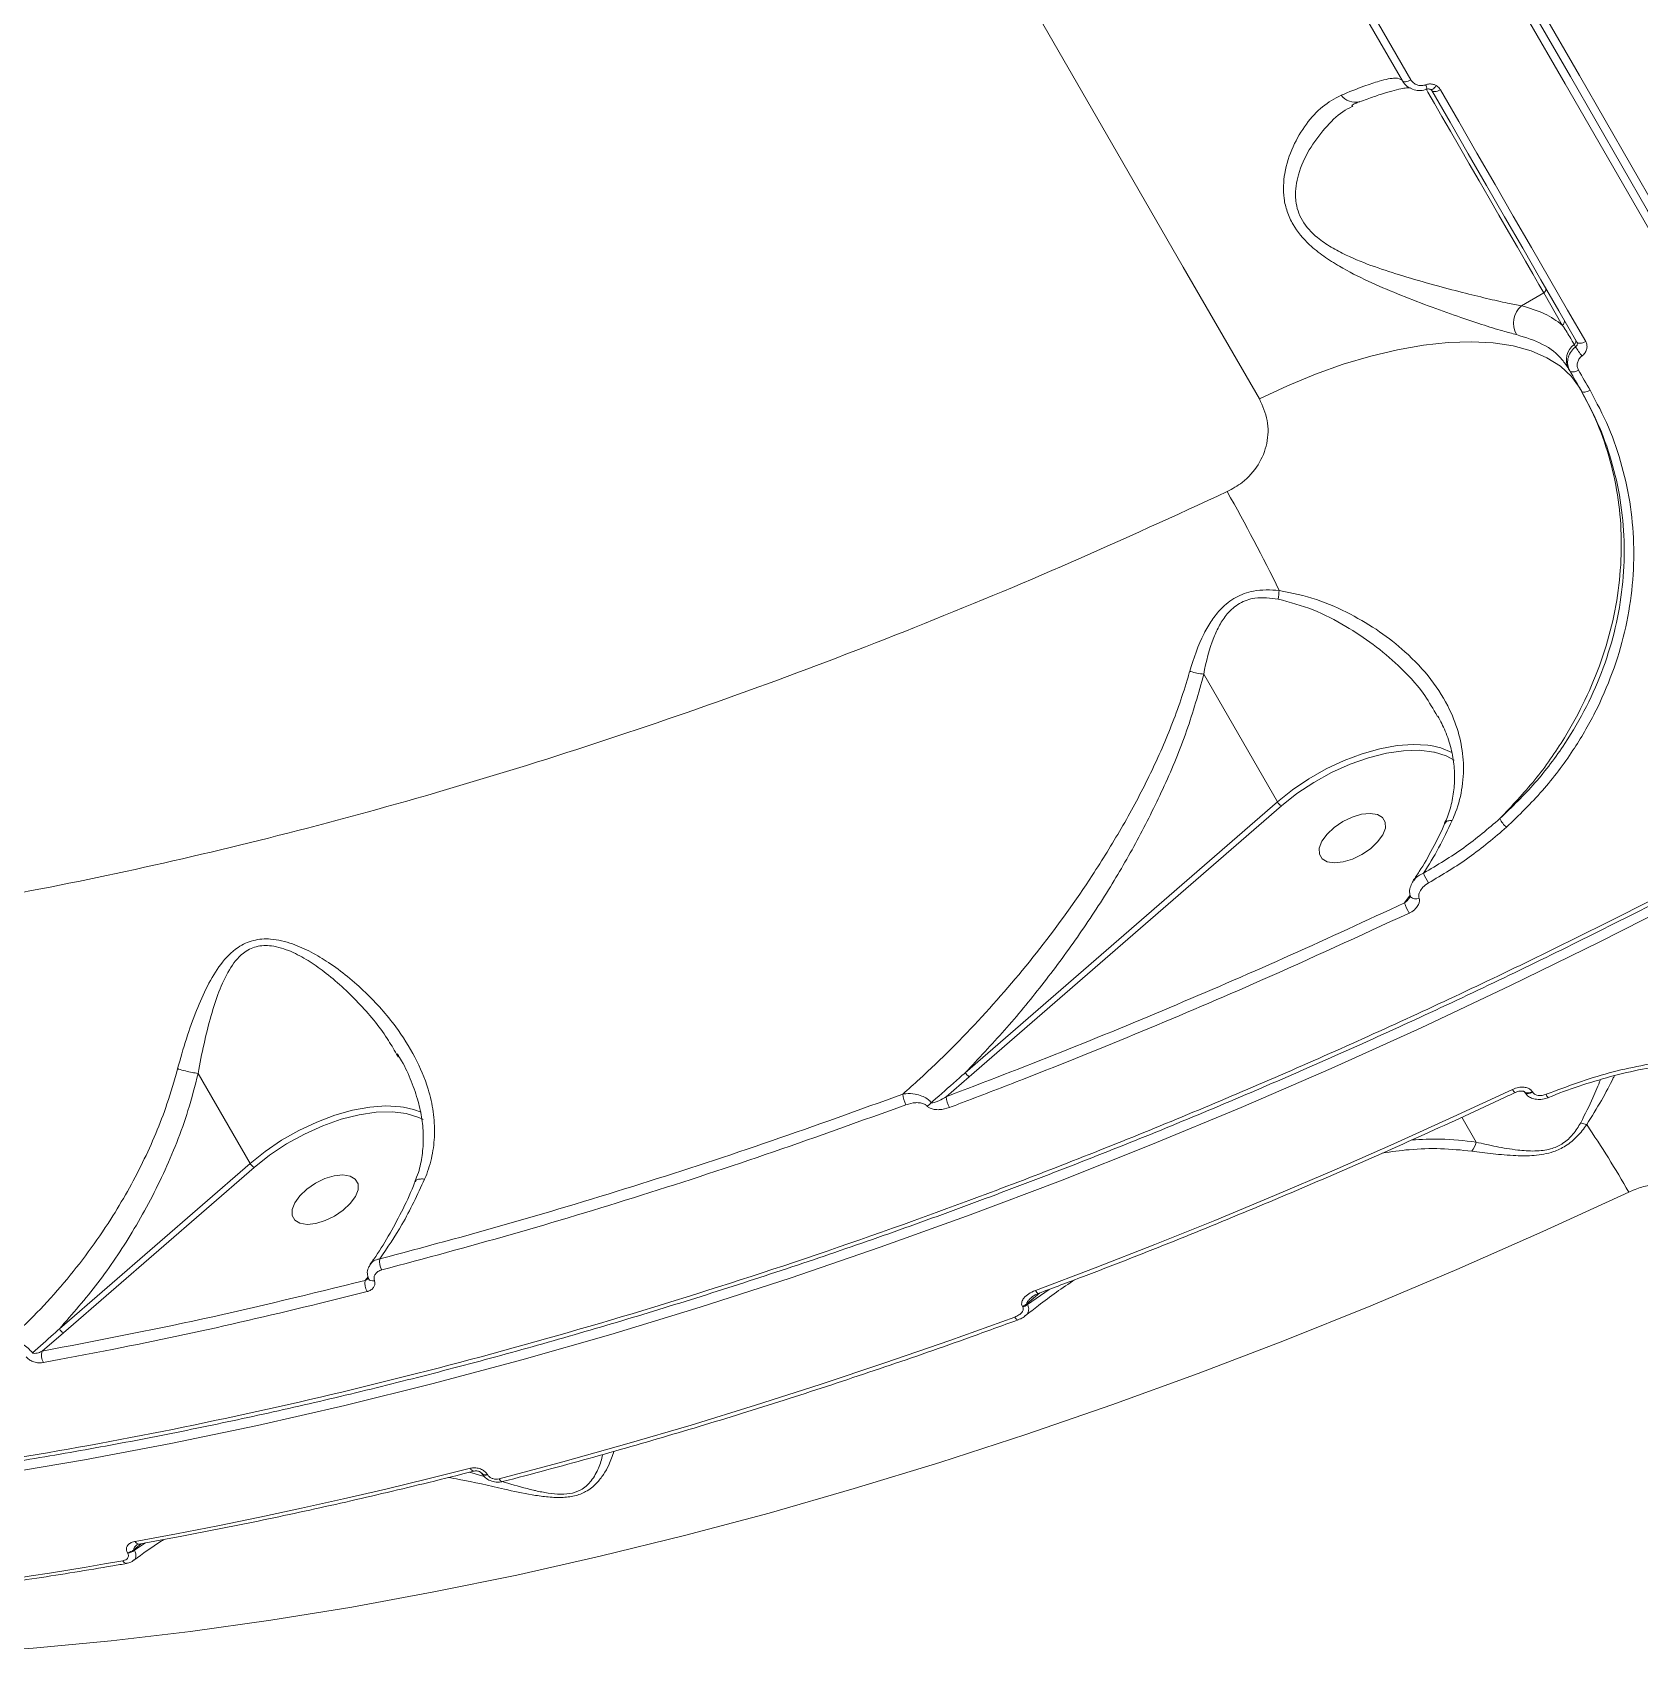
# Model space of a CAD drawing. Header units: millimetres. Extents: x 10684 to 26054, y -4768 to 6894.
# Drawn here: x 17079.2 to 17275.2, y -2106.7 to -1909 of the extents above; entities that cross this region are included whole.
import ezdxf

# ---------------------------------------------------------------- set-up
doc = ezdxf.new("R2010")
doc.units = ezdxf.units.MM
doc.layers.add('DIKOM_ОБЪЕКТ', color=7, linetype='Continuous')

msp = doc.modelspace()

# ---------------------------------------------------------------- linework, layer by layer
at = {"layer": 'DIKOM_ОБЪЕКТ', "color": 7, "linetype": 'Continuous', "lineweight": 15}
for p, q in [((17249.32, -1915.939), (17249.325, -1915.943)), ((17240.178, -1918.039), (17240.29, -1917.974)), ((17260.829, -1942.341), (17263.56, -1940.765)), ((17263.56, -1940.765), (17265.824, -1944.688)), ((17267.283, -1947.049), (17267.446, -1947.333)), ((17266.596, -1950.026), (17266.735, -1950.267)), ((17222.094, -1987.273), (17231.071, -2002.819)), ((17250.379, -1992.046), (17250.605, -1992.41)), ((17231.071, -2002.819), (17193.008, -2035.842)), ((17193.495, -2036.334), (17231.558, -2003.311)), ((17247.284, -2014.208), (17246.595, -2015.129)), ((17123.658, -2033.591), (17123.882, -2033.965)), ((17099.46, -2035.938), (17105.786, -2046.896)), ((17190.676, -2038.769), (17193.495, -2036.334)), ((17261.195, -2038.158), (17261.225, -2038.21)), ((17262.209, -2038.229), (17262.169, -2038.159)), ((17264.105, -2038.879), (17264.103, -2038.881)), ((17255.315, -2044.307), (17253.56, -2041.267)), ((17105.786, -2046.896), (17082.537, -2067.066)), ((17083.025, -2067.558), (17106.273, -2047.388)), ((17120.174, -2060.711), (17119.835, -2061.165)), ((17120.184, -2060.901), (17120.192, -2060.917)), ((17120.201, -2060.86), (17120.201, -2060.859)), ((17200.536, -2064.009), (17202.09, -2062.694)), ((17203.225, -2062.266), (17200.588, -2064.099)), ((17201.939, -2062.751), (17201.934, -2062.753)), ((17199.977, -2064.334), (17200.029, -2064.424)), ((17200.588, -2064.099), (17200.536, -2064.009)), ((17080.434, -2069.791), (17083.025, -2067.558)), ((17134.326, -2085.053), (17132.565, -2084.543)), ((17134.046, -2084.691), (17134.06, -2084.715)), ((17134.741, -2084.845), (17134.727, -2084.821)), ((17090.824, -2094.377), (17090.868, -2094.454)), ((17091.636, -2093.986), (17092.497, -2093.265)), ((17091.681, -2094.062), (17091.636, -2093.986)), ((17093.04, -2093.165), (17091.681, -2094.062))]:
    msp.add_line(p, q, dxfattribs=at)
at = {"layer": 'DIKOM_ОБЪЕКТ', "color": 7, "linetype": 'Continuous', "lineweight": 15, "flags": 128}
for points in [[(17138.179, -1691.617), (17148.407, -1709.331), (17158.59, -1726.968), (17168.726, -1744.523), (17178.812, -1761.991), (17188.844, -1779.366), (17198.819, -1796.644), (17208.735, -1813.818), (17218.589, -1830.883), (17228.377, -1847.835), (17238.096, -1864.669), (17247.744, -1881.378), (17257.318, -1897.959), (17266.814, -1914.406), (17276.231, -1930.715), (17285.564, -1946.879), (17294.812, -1962.895), (17303.971, -1978.758), (17313.039, -1994.462)], [(17313.039, -1994.462), (17303.971, -1978.758), (17294.812, -1962.895), (17285.564, -1946.879), (17276.231, -1930.715), (17266.814, -1914.406), (17257.318, -1897.959), (17247.744, -1881.378), (17238.096, -1864.669), (17228.377, -1847.835), (17218.589, -1830.883), (17208.735, -1813.818), (17198.819, -1796.644), (17188.844, -1779.366), (17178.812, -1761.991), (17168.726, -1744.523), (17158.59, -1726.968), (17148.407, -1709.331), (17138.179, -1691.617)], [(17314.164, -1994.406), (17305.088, -1978.689), (17295.922, -1962.813), (17286.667, -1946.784), (17277.326, -1930.606), (17267.901, -1914.285), (17258.397, -1897.824), (17248.815, -1881.229), (17239.159, -1864.506), (17229.432, -1847.658), (17219.636, -1830.692), (17209.774, -1813.612), (17199.85, -1796.424), (17189.866, -1779.133), (17179.826, -1761.743), (17169.732, -1744.261), (17159.588, -1726.691), (17149.396, -1709.04), (17139.16, -1691.311)], [(17137.424, -1692.313), (17147.66, -1710.042), (17157.851, -1727.694), (17167.996, -1745.263), (17178.09, -1762.746), (17188.13, -1780.135), (17198.114, -1797.427), (17208.038, -1814.615), (17217.9, -1831.695), (17227.696, -1848.661), (17237.423, -1865.508), (17247.079, -1882.232), (17256.661, -1898.826), (17266.165, -1915.287), (17275.589, -1931.609), (17284.93, -1947.787), (17294.186, -1963.816), (17303.352, -1979.691), (17312.427, -1995.408)], [(17082.414, -1700.028), (17092.577, -1717.63), (17102.697, -1735.158), (17112.77, -1752.605), (17122.794, -1769.965), (17132.765, -1787.234), (17142.679, -1804.406), (17152.535, -1821.475), (17162.328, -1838.436), (17172.055, -1855.283), (17181.714, -1872.012), (17191.301, -1888.616), (17200.814, -1905.091), (17210.249, -1921.431), (17219.602, -1937.631), (17228.873, -1953.686)], [(17195.622, -1827.105), (17202.062, -1838.259), (17208.475, -1849.364), (17214.858, -1860.42), (17221.212, -1871.424), (17227.535, -1882.376), (17233.827, -1893.274), (17240.088, -1904.116), (17246.315, -1914.901)], [(17247.36, -1914.793), (17241.128, -1903.999), (17234.863, -1893.148), (17228.565, -1882.241), (17222.237, -1871.281), (17215.878, -1860.267), (17209.489, -1849.202), (17203.071, -1838.088), (17196.626, -1826.925)], [(17246.315, -1914.901), (17246.371, -1914.963), (17246.458, -1915.004), (17246.57, -1915.023), (17246.705, -1915.019), (17246.857, -1914.993), (17247.021, -1914.946), (17247.191, -1914.878), (17247.36, -1914.793)], [(17249.202, -1915.896), (17249.432, -1916.294), (17250.225, -1917.669), (17251.147, -1919.265), (17252.177, -1921.048), (17253.292, -1922.979), (17254.468, -1925.016), (17255.679, -1927.113), (17256.899, -1929.226), (17258.1, -1931.308), (17259.258, -1933.313), (17260.346, -1935.197), (17261.341, -1936.92), (17262.22, -1938.444), (17262.965, -1939.735), (17263.56, -1940.765)], [(17249.744, -1915.96), (17249.801, -1915.987), (17249.873, -1915.989), (17249.956, -1915.965), (17250.049, -1915.915), (17250.148, -1915.841), (17250.251, -1915.746), (17250.354, -1915.632), (17250.455, -1915.502)], [(17249.901, -1916.112), (17249.958, -1916.174), (17250.045, -1916.215), (17250.158, -1916.235), (17250.294, -1916.231), (17250.447, -1916.205), (17250.612, -1916.157), (17250.783, -1916.089), (17250.953, -1916.003)], [(17249.901, -1916.112), (17252.13, -1919.972), (17254.354, -1923.825), (17256.575, -1927.67), (17258.79, -1931.508), (17261.002, -1935.337), (17263.208, -1939.159), (17265.41, -1942.972), (17267.607, -1946.778)], [(17268.674, -1946.695), (17266.475, -1942.886), (17264.271, -1939.069), (17262.062, -1935.244), (17259.849, -1931.412), (17257.632, -1927.571), (17255.41, -1923.723), (17253.184, -1919.867), (17250.953, -1916.003)], [(17267.981, -1952.425), (17266.935, -1950.976), (17265.582, -1949.723), (17263.935, -1948.677), (17262.009, -1947.848), (17259.821, -1947.243), (17257.393, -1946.867), (17254.744, -1946.724), (17251.901, -1946.816), (17248.888, -1947.141), (17245.734, -1947.697), (17242.467, -1948.478), (17239.116, -1949.478), (17235.713, -1950.687), (17232.288, -1952.094), (17228.873, -1953.686)], [(17267.607, -1946.778), (17267.667, -1946.845), (17267.757, -1946.891), (17267.873, -1946.915), (17268.011, -1946.915), (17268.166, -1946.892), (17268.332, -1946.846), (17268.504, -1946.78), (17268.674, -1946.695)], [(17266.735, -1950.267), (17266.795, -1950.334), (17266.884, -1950.381), (17267, -1950.405), (17267.137, -1950.406), (17267.291, -1950.384), (17267.457, -1950.339), (17267.628, -1950.273), (17267.798, -1950.189)], [(17266.735, -1950.267), (17266.912, -1950.574), (17267.09, -1950.881), (17267.266, -1951.187), (17267.444, -1951.494), (17267.62, -1951.8), (17267.798, -1952.107), (17267.975, -1952.413), (17268.151, -1952.72)], [(17269.215, -1952.643), (17269.038, -1952.337), (17268.861, -1952.03), (17268.684, -1951.723), (17268.507, -1951.416), (17268.33, -1951.11), (17268.152, -1950.803), (17267.975, -1950.496), (17267.798, -1950.189)], [(17268.151, -1952.72), (17268.212, -1952.787), (17268.301, -1952.834), (17268.417, -1952.859), (17268.554, -1952.86), (17268.708, -1952.838), (17268.874, -1952.793), (17269.045, -1952.727), (17269.215, -1952.643)], [(17249.782, -1995.961), (17249.426, -1995.91), (17247.627, -1995.817), (17245.663, -1995.963), (17243.576, -1996.346), (17241.412, -1996.957), (17239.217, -1997.784), (17237.039, -1998.807), (17234.925, -2000.005), (17232.921, -2001.353), (17231.071, -2002.819)], [(17252.359, -1996.795), (17251.02, -1996.242), (17249.782, -1995.961)], [(17231.558, -2003.311), (17233.457, -2001.813), (17235.518, -2000.447), (17237.693, -1999.244), (17239.93, -1998.234), (17242.173, -1997.442), (17244.368, -1996.887), (17246.463, -1996.582), (17248.408, -1996.535), (17250.154, -1996.746), (17250.241, -1996.764)], [(17250.241, -1996.764), (17251.661, -1997.211), (17252.632, -1997.733)], [(17239.055, -2005.235), (17240.2, -2004.683), (17241.346, -2004.338), (17242.401, -2004.228), (17243.278, -2004.362), (17243.907, -2004.73), (17244.236, -2005.301), (17244.24, -2006.03), (17243.918, -2006.857), (17243.296, -2007.715), (17242.424, -2008.535), (17241.373, -2009.25), (17240.228, -2009.802), (17239.082, -2010.148), (17238.027, -2010.258), (17237.15, -2010.123), (17236.521, -2009.755), (17236.192, -2009.184), (17236.188, -2008.455), (17236.51, -2007.629), (17237.132, -2006.77), (17238.004, -2005.951), (17239.055, -2005.235)], [(17075.221, -2084.777), (17085.612, -2083.027), (17096.105, -2081.046), (17106.691, -2078.836), (17117.361, -2076.398), (17128.104, -2073.736), (17138.914, -2070.85), (17149.78, -2067.744), (17160.694, -2064.421), (17171.646, -2060.882), (17182.626, -2057.131), (17193.627, -2053.171), (17204.637, -2049.005), (17215.65, -2044.637), (17226.653, -2040.071), (17237.64, -2035.31), (17248.6, -2030.359), (17259.524, -2025.221), (17270.403, -2019.902), (17281.227, -2014.404)], [(17247.29, -2014.357), (17247.311, -2014.408), (17247.312, -2014.41)], [(17259.763, -2037.877), (17252.522, -2041.237), (17245.265, -2044.515), (17237.996, -2047.71), (17230.718, -2050.82), (17223.432, -2053.845), (17216.142, -2056.783), (17208.851, -2059.634), (17201.56, -2062.395)], [(17261.18, -2038.132), (17261.182, -2038.136), (17261.288, -2038.243), (17261.454, -2038.3), (17261.668, -2038.305), (17261.913, -2038.257), (17262.169, -2038.159)], [(17261.226, -2038.211), (17261.328, -2038.312), (17261.494, -2038.37), (17261.708, -2038.375), (17261.953, -2038.327), (17262.209, -2038.229)], [(17124.498, -2040.037), (17124.141, -2039.987), (17122.343, -2039.893), (17120.379, -2040.04), (17118.292, -2040.423), (17116.127, -2041.034), (17113.932, -2041.86), (17111.754, -2042.883), (17109.64, -2044.082), (17107.637, -2045.429), (17105.786, -2046.896)], [(17106.273, -2047.388), (17108.172, -2045.89), (17110.234, -2044.523), (17112.409, -2043.32), (17114.645, -2042.311), (17116.888, -2041.519), (17119.084, -2040.964), (17121.179, -2040.659), (17123.123, -2040.611), (17124.87, -2040.822), (17124.957, -2040.841)], [(17126.66, -2040.665), (17125.735, -2040.318), (17124.498, -2040.037)], [(17124.957, -2040.841), (17126.376, -2041.287), (17126.88, -2041.529)], [(17113.771, -2049.312), (17114.916, -2048.759), (17116.062, -2048.414), (17117.116, -2048.304), (17117.993, -2048.439), (17118.622, -2048.806), (17118.952, -2049.378), (17118.956, -2050.106), (17118.633, -2050.933), (17118.011, -2051.791), (17117.139, -2052.611), (17116.088, -2053.326), (17114.943, -2053.879), (17113.797, -2054.224), (17112.743, -2054.334), (17111.866, -2054.2), (17111.237, -2053.832), (17110.907, -2053.261), (17110.903, -2052.532), (17111.226, -2051.705), (17111.848, -2050.847), (17112.72, -2050.027), (17113.771, -2049.312)], [(17069.922, -2106.66), (17079.314, -2105.998), (17088.848, -2105.099), (17098.513, -2103.964), (17108.301, -2102.593), (17118.203, -2100.989), (17128.209, -2099.153), (17138.31, -2097.086), (17148.497, -2094.791), (17158.76, -2092.268), (17169.089, -2089.522), (17179.476, -2086.554), (17189.91, -2083.368), (17200.382, -2079.965), (17210.882, -2076.35), (17221.4, -2072.525), (17231.926, -2068.495), (17242.451, -2064.262), (17252.965, -2059.832), (17263.458, -2055.207), (17273.92, -2050.393)], [(17120.951, -2061.222), (17120.729, -2061.226), (17120.531, -2061.193), (17120.369, -2061.125), (17120.253, -2061.026), (17120.196, -2060.927)], [(17201.934, -2062.753), (17201.927, -2062.755), (17201.87, -2062.751), (17201.802, -2062.71), (17201.726, -2062.635), (17201.644, -2062.529), (17201.56, -2062.395)], [(17199.042, -2065.632), (17191.124, -2068.484), (17183.215, -2071.227), (17175.32, -2073.861), (17167.441, -2076.385), (17159.582, -2078.797), (17151.746, -2081.097), (17143.937, -2083.283), (17136.158, -2085.355)], [(17199.419, -2065.989), (17199.4, -2065.993), (17199.342, -2065.982), (17199.275, -2065.938), (17199.201, -2065.864), (17199.122, -2065.76), (17199.042, -2065.632)], [(17132.66, -2084.073), (17127.484, -2085.37), (17122.325, -2086.614), (17117.184, -2087.807), (17112.061, -2088.948), (17106.958, -2090.035), (17101.875, -2091.07), (17096.813, -2092.052), (17091.774, -2092.981)], [(17136.592, -2085.693), (17136.578, -2085.696), (17136.499, -2085.692), (17136.414, -2085.653), (17136.328, -2085.583), (17136.241, -2085.482), (17136.158, -2085.355)]]:
    msp.add_lwpolyline(points, dxfattribs=at)
at = {"layer": 'DIKOM_ОБЪЕКТ', "color": 7, "linetype": 'Continuous', "lineweight": 15}
for centre, radius, start, end in [((17240.565, -1915.384), 2.152, 216.71559, 284.46087), ((17246.633, -1916.478), 2.745, 11.24354, 23.16281), ((17263.34, -1940.34), 0.478, 297.33745, 27.07913), ((17262.712, -1944.478), 2.848, 131.38869, 208.91776), ((17265.604, -1944.263), 0.479, 297.38659, 27.03), ((17267.004, -1946.671), 0.469, 306.37647, 27.69796), ((17268.672, -1948.937), 2.344, 126.34842, 207.68915), ((17272.829, -1944.338), 6.159, 209.08783, 221.79058), ((17010.834, -2085.628), 245.76, 26.22259, 29.39462), ((17278.808, -1983.552), 47.952, 172.19045, 173.47606), ((17232.212, -2002.176), 1.31, 209.39479, 240.03317), ((17260.894, -2003.618), 2.961, 204.92808, 230.79839), ((17253.273, -2010.05), 4.602, 198.51766, 215.22464), ((17251.836, -2013.627), 5.452, 195.98935, 210.3684), ((17247.96, -2013.687), 0.971, 228.11017, 294.18749), ((17194.15, -2035.199), 1.31, 209.38141, 240.01864), ((17188.328, -2038.261), 2.949, 183.81188, 210.20561), ((17187.235, -2038.043), 2.184, 301.12133, 318.60836), ((17193.641, -2038.573), 2.972, 183.77566, 210.46494), ((17260.407, -2037.673), 0.676, 197.5759, 240.50325), ((17264.718, -2038.211), 0.909, 196.70195, 227.45598), ((17269.262, -2039.443), 2.767, 244.56275, 260.36719), ((17162.439, -2114.117), 128.409, 29.75287, 34.07597), ((17252.752, -2043.704), 2.633, 319.99319, 346.75138), ((17106.93, -2046.251), 1.313, 209.41643, 239.98362), ((17123.645, -2058.861), 2.063, 171.38508, 209.75893), ((17121.802, -2061.529), 2, 169.51257, 210.02812), ((17199.315, -2062.557), 1.897, 290.40827, 310.05294), ((17199.368, -2062.647), 1.897, 290.40151, 310.04145), ((17083.68, -2066.422), 1.312, 209.40869, 240.00539), ((17082.082, -2070.323), 1.732, 162.11049, 209.53801), ((17133.141, -2083.902), 0.511, 199.51353, 264.8886), ((17134.478, -2084.284), 0.592, 222.71427, 294.92334), ((17134.491, -2084.303), 0.597, 223.84827, 294.73177), ((17092.259, -2092.794), 0.52, 201.09419, 267.51801), ((17090.47, -2092.605), 1.808, 281.29551, 310.18859), ((17090.514, -2092.681), 1.809, 281.3057, 310.18546), ((17010.306, -1647.809), 454.62, 270.98711, 280.12993), ((17090.755, -2095.147), 0.527, 201.66692, 267.16585)]:
    msp.add_arc(centre, radius, start, end, dxfattribs=at)
for points, knots in [([(17246.278, -1914.837), (17246.07, -1914.709), (17245.647, -1914.449), (17243.861, -1914.829), (17241.598, -1915.56), (17239.808, -1916.281), (17238.839, -1916.671)], [0, 0, 0, 0, 0.2848568, 0.577748, 0.7715659, 1, 1, 1, 1]), ([(17246.315, -1914.901), (17246.359, -1914.972), (17246.546, -1915.272), (17247, -1915.706), (17247.73, -1916.045), (17248.538, -1916.152), (17249.059, -1916.01), (17249.32, -1915.939)], [0, 0, 0, 0, 0.0748962, 0.3151431, 0.5451128, 0.7715076, 1, 1, 1, 1]), ([(17249.157, -1915.398), (17248.999, -1915.442), (17248.685, -1915.528), (17248.201, -1915.466), (17247.766, -1915.267), (17247.497, -1915.012), (17247.387, -1914.835), (17247.36, -1914.793)], [0, 0, 0, 0, 0.2248877, 0.4495169, 0.6803103, 0.9238058, 1, 1, 1, 1]), ([(17238.839, -1916.671), (17238.069, -1917.086), (17236.526, -1917.915), (17234.546, -1920.117), (17232.889, -1922.858), (17231.878, -1925.96), (17231.729, -1928.738), (17232.216, -1930.866), (17233.098, -1932.834), (17234.661, -1934.702), (17236.702, -1936.326), (17239.092, -1937.839), (17242.13, -1939.38), (17245.804, -1940.939), (17249.498, -1942.366), (17252.965, -1943.604), (17256.021, -1944.637), (17258.444, -1945.398), (17259.684, -1945.717), (17260.219, -1945.855)], [0, 0, 0, 0, 0.0759084, 0.1519066, 0.2286347, 0.3051882, 0.3688616, 0.4016188, 0.4343323, 0.490459, 0.5282357, 0.566085, 0.6308766, 0.6957705, 0.7645209, 0.83323, 0.8936808, 0.9540637, 1, 1, 1, 1]), ([(17241.11, -1917.488), (17241.415, -1917.371), (17242.352, -1917.009), (17243.677, -1916.561), (17245.068, -1916.14), (17246.126, -1915.887), (17246.84, -1915.769), (17247.248, -1915.749), (17247.285, -1915.753), (17247.3, -1915.755)], [0, 0, 0, 0, 0.08574, 0.262894, 0.4400424, 0.6148641, 0.7642192, 0.8982181, 1, 1, 1, 1]), ([(17250.455, -1915.502), (17250.339, -1915.445), (17250.086, -1915.322), (17249.627, -1915.27), (17249.313, -1915.356), (17249.157, -1915.398)], [0, 0, 0, 0, 0.2986663, 0.6490384, 1, 1, 1, 1]), ([(17249.326, -1915.946), (17249.348, -1915.938), (17249.411, -1915.912), (17249.527, -1915.903), (17249.647, -1915.924), (17249.768, -1915.944), (17249.768, -1915.976), (17249.768, -1915.976)], [0, 0, 0, 0, 0.1196119, 0.3575112, 0.6331002, 0.9995358, 1, 1, 1, 1]), ([(17249.744, -1915.96), (17249.789, -1915.991), (17249.852, -1916.035), (17249.89, -1916.094), (17249.901, -1916.112)], [0, 0, 0, 0, 0.7057773, 1, 1, 1, 1]), ([(17250.953, -1916.003), (17250.917, -1915.946), (17250.791, -1915.746), (17250.595, -1915.603), (17250.455, -1915.502)], [0, 0, 0, 0, 0.2878461, 1, 1, 1, 1]), ([(17260.829, -1942.341), (17260.286, -1942.241), (17259.031, -1942.01), (17256.608, -1941.454), (17253.575, -1940.706), (17250.132, -1939.8), (17246.507, -1938.769), (17242.895, -1937.602), (17239.938, -1936.439), (17237.603, -1935.226), (17235.668, -1933.914), (17233.942, -1932.017), (17233.379, -1930.216), (17233.222, -1928.316), (17233.576, -1926.094), (17234.898, -1923.222), (17236.812, -1920.666), (17238.612, -1918.872), (17239.801, -1918.239), (17240.178, -1918.039)], [0, 0, 0, 0, 0.0486822, 0.1125222, 0.1780406, 0.2510139, 0.3254761, 0.3930058, 0.4619088, 0.4996172, 0.5382243, 0.5927718, 0.6466503, 0.6563836, 0.7206967, 0.8001142, 0.8821751, 0.9626896, 1, 1, 1, 1]), ([(17240.141, -1917.922), (17240.161, -1917.907), (17240.492, -1917.667), (17240.826, -1917.556), (17241.139, -1917.452)], [0, 0, 0, 0, 0.0604472, 1, 1, 1, 1]), ([(17265.824, -1944.688), (17265.141, -1944.193), (17263.762, -1943.195), (17261.813, -1942.627), (17260.829, -1942.341)], [0, 0, 0, 0, 0.4956387, 1, 1, 1, 1]), ([(17265.824, -1944.688), (17265.901, -1944.806), (17266.288, -1945.397), (17266.785, -1946.195), (17267.176, -1946.865), (17267.283, -1947.049)], [0, 0, 0, 0, 0.1536613, 0.768299, 1, 1, 1, 1]), ([(17260.219, -1945.855), (17261.346, -1946.207), (17263.632, -1946.922), (17265.575, -1948.481), (17266.35, -1949.653), (17266.596, -1950.026)], [0, 0, 0, 0, 0.3984867, 0.8085104, 1, 1, 1, 1]), ([(17267.607, -1946.778), (17267.626, -1946.822), (17267.664, -1946.91), (17267.651, -1947.06), (17267.587, -1947.202), (17267.505, -1947.289), (17267.453, -1947.327), (17267.446, -1947.333)], [0, 0, 0, 0, 0.2401612, 0.4811118, 0.7220762, 0.9626552, 1, 1, 1, 1]), ([(17268.237, -1948.443), (17268.257, -1948.427), (17268.408, -1948.306), (17268.646, -1948.03), (17268.828, -1947.581), (17268.855, -1947.109), (17268.735, -1946.833), (17268.674, -1946.695)], [0, 0, 0, 0, 0.0372563, 0.2782615, 0.5190366, 0.7595486, 1, 1, 1, 1]), ([(17267.446, -1947.333), (17267.413, -1947.36), (17267.162, -1947.562), (17266.77, -1948.026), (17266.471, -1948.779), (17266.43, -1949.572), (17266.633, -1950.035), (17266.735, -1950.267)], [0, 0, 0, 0, 0.0371043, 0.2779868, 0.5187336, 0.7593303, 1, 1, 1, 1]), ([(17267.798, -1950.189), (17267.737, -1950.051), (17267.616, -1949.775), (17267.644, -1949.303), (17267.827, -1948.855), (17268.065, -1948.579), (17268.216, -1948.459), (17268.237, -1948.443)], [0, 0, 0, 0, 0.2404421, 0.4810383, 0.7218701, 0.9628581, 1, 1, 1, 1]), ([(17258.209, -2004.866), (17259.671, -2003.319), (17262.596, -2000.226), (17266.008, -1995.32), (17268.679, -1990.437), (17270.653, -1985.651), (17272.07, -1980.752), (17272.886, -1975.796), (17273.109, -1970.848), (17272.74, -1965.969), (17271.749, -1961.233), (17270.219, -1956.666), (17268.726, -1953.837), (17267.981, -1952.425)], [0, 0, 0, 0, 0.1033758, 0.2067498, 0.2946077, 0.3827344, 0.4705914, 0.5587482, 0.6471795, 0.735335, 0.8234653, 0.9118694, 1, 1, 1, 1]), ([(17268.151, -1952.72), (17268.922, -1954.178), (17270.466, -1957.099), (17272.053, -1961.79), (17273.083, -1966.635), (17273.467, -1971.602), (17273.236, -1976.613), (17272.387, -1981.6), (17270.91, -1986.492), (17268.85, -1991.228), (17266.094, -1995.957), (17262.616, -2000.6), (17259.678, -2003.444), (17258.209, -2004.866)], [0, 0, 0, 0, 0.0886929, 0.1776674, 0.2663593, 0.3550655, 0.4440564, 0.5327621, 0.6211395, 0.7097993, 0.7981755, 0.8990875, 1, 1, 1, 1]), ([(17259.022, -2005.913), (17260.524, -2004.457), (17263.526, -2001.547), (17267.081, -1996.799), (17269.9, -1991.966), (17272.007, -1987.126), (17273.52, -1982.128), (17274.391, -1977.034), (17274.631, -1971.916), (17274.242, -1966.845), (17273.193, -1961.899), (17271.576, -1957.111), (17270.001, -1954.131), (17269.215, -1952.643)], [0, 0, 0, 0, 0.1009664, 0.2019349, 0.2903356, 0.3790199, 0.4674227, 0.5561132, 0.6450889, 0.7337814, 0.8224237, 0.9113524, 1, 1, 1, 1]), ([(17228.873, -1953.686), (17229.26, -1954.551), (17230.031, -1956.269), (17229.935, -1959.123), (17228.877, -1961.774), (17227.096, -1963.816), (17225.585, -1964.654), (17224.955, -1965.004)], [0, 0, 0, 0, 0.2180222, 0.4332374, 0.6437926, 0.8514343, 1, 1, 1, 1]), ([(17224.955, -1965.004), (17218.621, -1967.913), (17205.949, -1973.734), (17186.83, -1981.66), (17167.516, -1989.039), (17148.056, -1995.76), (17128.517, -2001.801), (17109.329, -2007.023), (17090.551, -2011.43), (17072.228, -2015.04), (17054.063, -2017.912), (17036.126, -2020.003), (17018.487, -2021.287), (17001.529, -2021.735), (16985.295, -2021.365), (16969.81, -2020.212), (16954.824, -2018.257), (16940.414, -2015.472), (16926.643, -2011.846), (16913.807, -2007.457), (16901.926, -2002.336), (16891.005, -1996.529), (16880.868, -1989.946), (16871.595, -1982.57), (16863.201, -1974.43), (16856.002, -1965.617), (16851.432, -1959.197), (16849.57, -1955.589), (16849.404, -1955.268)], [0, 0, 0, 0, 0.0392507, 0.0785316, 0.1177822, 0.1581739, 0.1985985, 0.23899, 0.2782429, 0.317526, 0.3567789, 0.3971709, 0.4375957, 0.4779878, 0.5172691, 0.5565807, 0.5958623, 0.6362817, 0.6767337, 0.7171532, 0.7564993, 0.7958754, 0.8352215, 0.8757052, 0.9162217, 0.9567054, 0.9961499, 1, 1, 1, 1]), ([(17231.301, -1977.037), (17230.239, -1976.984), (17228.4, -1976.893), (17225.931, -1977.799), (17224.256, -1979.133), (17223.032, -1980.685), (17221.59, -1983.157), (17220.888, -1985.328), (17220.378, -1986.904)], [0, 0, 0, 0, 0.1914588, 0.3312408, 0.4704888, 0.582378, 0.6969309, 1, 1, 1, 1]), ([(17222.087, -1987.267), (17222.088, -1987.265), (17222.371, -1985.725), (17222.895, -1983.675), (17223.995, -1981.265), (17224.964, -1979.791), (17226.388, -1978.526), (17228.601, -1977.769), (17230.218, -1977.98), (17231.167, -1978.104)], [0, 0, 0, 0, 0.0003106, 0.3168763, 0.4294701, 0.5444424, 0.6783264, 0.8113818, 1, 1, 1, 1]), ([(17231.167, -1978.104), (17232.606, -1978.491), (17235.489, -1979.266), (17239.334, -1981.307), (17242.827, -1983.582), (17246.029, -1986.298), (17248.674, -1989.096), (17249.894, -1991.207), (17250.379, -1992.046)], [0, 0, 0, 0, 0.178448, 0.3574772, 0.5207295, 0.6839359, 0.8743434, 1, 1, 1, 1]), ([(17252.4, -2005.096), (17252.542, -2004.76), (17253.109, -2003.416), (17253.724, -2000.934), (17253.845, -1997.738), (17253.303, -1994.579), (17252.054, -1991.255), (17249.895, -1987.803), (17246.922, -1984.634), (17243.561, -1981.992), (17239.942, -1979.838), (17235.861, -1977.982), (17232.837, -1977.355), (17231.301, -1977.037)], [0, 0, 0, 0, 0.0275946, 0.1106115, 0.196837, 0.2795689, 0.3647232, 0.4761289, 0.5919423, 0.6876614, 0.7854567, 0.8910831, 1, 1, 1, 1]), ([(17220.378, -1986.904), (17220.312, -1987.137), (17219.638, -1989.507), (17218.07, -1993.971), (17215.301, -2000.133), (17212.089, -2006.085), (17207.788, -2013.034), (17202.212, -2020.814), (17195.146, -2029.115), (17189.409, -2034.87), (17186.07, -2037.847), (17185.386, -2038.457)], [0, 0, 0, 0, 0.0115187, 0.1169978, 0.2229808, 0.3292421, 0.435103, 0.6083265, 0.7820033, 0.9552831, 1, 1, 1, 1]), ([(17193.008, -2035.842), (17194.623, -2034.134), (17197.852, -2030.717), (17202.409, -2025.179), (17206.733, -2019.351), (17210.69, -2013.32), (17214.248, -2007.162), (17217.383, -2000.819), (17220.148, -1994.201), (17221.446, -1989.581), (17222.094, -1987.273)], [0, 0, 0, 0, 0.1257442, 0.2514871, 0.3794589, 0.5074221, 0.628558, 0.7496639, 0.874894, 1, 1, 1, 1]), ([(17220.378, -1986.904), (17220.42, -1986.915), (17220.715, -1986.992), (17221.327, -1987.137), (17221.822, -1987.222), (17222.087, -1987.267)], [0, 0, 0, 0, 0.0699885, 0.5005761, 1, 1, 1, 1]), ([(17222.094, -1987.273), (17222.093, -1987.271), (17222.092, -1987.269), (17222.089, -1987.268), (17222.088, -1987.267), (17222.087, -1987.267)], [0, 0, 0, 0, 0.4552038, 0.824642, 1, 1, 1, 1]), ([(17250.648, -1992.368), (17250.964, -1992.973), (17251.636, -1994.261), (17252.296, -1996.313), (17252.68, -1998.455), (17252.727, -2000.568), (17252.434, -2002.634), (17252.01, -2004.259), (17251.578, -2005.166), (17251.454, -2005.425)], [0, 0, 0, 0, 0.1479866, 0.3154147, 0.4784693, 0.6368363, 0.7899525, 0.9401033, 1, 1, 1, 1]), ([(17312.427, -1995.408), (17308.448, -1997.673), (17297.647, -2003.82), (17279.744, -2013.357), (17258.707, -2023.825), (17237.465, -2033.623), (17216.123, -2042.717), (17194.779, -2051.059), (17173.501, -2058.618), (17152.324, -2065.365), (17131.284, -2071.305), (17110.442, -2076.427), (17089.897, -2080.709), (17069.744, -2084.128), (17050.051, -2086.666), (17030.859, -2088.303), (17012.19, -2089.051), (16994.098, -2088.918), (16976.666, -2087.905), (16959.976, -2086.016), (16944.283, -2083.282), (16929.594, -2079.73), (16915.882, -2075.415), (16902.98, -2070.325), (16891, -2064.437), (16881.396, -2058.876), (16876.193, -2054.988), (16874.314, -2053.585)], [0, 0, 0, 0, 0.0242946, 0.0659503, 0.1077374, 0.1495916, 0.1914455, 0.2332327, 0.2748885, 0.3165441, 0.3583313, 0.4001855, 0.4420393, 0.4838264, 0.5254822, 0.567138, 0.6089251, 0.6507792, 0.6926331, 0.7344202, 0.7760761, 0.8161968, 0.8564346, 0.8967319, 0.9370296, 0.9772672, 1, 1, 1, 1]), ([(16874.409, -2053.879), (16874.882, -2054.239), (16877.033, -2055.874), (16881.107, -2058.593), (16886.629, -2062.027), (16892.398, -2065.247), (16898.391, -2068.273), (16904.613, -2071.1), (16911.062, -2073.729), (16917.74, -2076.159), (16924.644, -2078.39), (16931.777, -2080.422), (16939.138, -2082.255), (16946.714, -2083.884), (16954.484, -2085.308), (16962.422, -2086.52), (16970.517, -2087.518), (16978.76, -2088.301), (16987.155, -2088.87), (16995.704, -2089.228), (17004.409, -2089.372), (17013.274, -2089.304), (17022.299, -2089.024), (17031.489, -2088.531), (17040.846, -2087.825), (17050.361, -2086.906), (17060.001, -2085.778), (17069.728, -2084.444), (17079.514, -2082.907), (17089.359, -2081.169), (17099.265, -2079.229), (17109.235, -2077.088), (17119.274, -2074.745), (17129.383, -2072.2), (17139.565, -2069.452), (17149.823, -2066.499), (17160.162, -2063.341), (17170.577, -2059.978), (17181.04, -2056.42), (17191.508, -2052.68), (17201.946, -2048.771), (17212.341, -2044.697), (17222.701, -2040.456), (17233.028, -2036.049), (17243.328, -2031.473), (17253.601, -2026.727), (17263.851, -2021.81), (17274.081, -2016.721), (17284.295, -2011.458), (17294.491, -2006.016), (17303.962, -2000.809), (17309.996, -1997.35), (17312.666, -1995.819)], [0, 0, 0, 0, 0.0057496, 0.0261426, 0.0464815, 0.0667827, 0.0870622, 0.1073363, 0.1276198, 0.1479243, 0.1682659, 0.1886603, 0.209124, 0.2296656, 0.2501948, 0.2706781, 0.2910698, 0.3113925, 0.331669, 0.3519223, 0.3721757, 0.3924467, 0.412756, 0.433126, 0.4535802, 0.4741414, 0.4947426, 0.5152577, 0.5356727, 0.5560104, 0.5762942, 0.5965472, 0.6167924, 0.6370504, 0.6573391, 0.6776819, 0.6981014, 0.718621, 0.7392196, 0.7597723, 0.7802105, 0.8005645, 0.8208578, 0.8411134, 0.8613542, 0.8816033, 0.9018767, 0.9221969, 0.9425872, 0.9630711, 0.9836568, 1, 1, 1, 1]), ([(17251.491, -2005.43), (17251.48, -2005.458), (17251.035, -2006.546), (17249.998, -2008.528), (17248.723, -2010.845), (17247.881, -2012.061), (17247.631, -2012.422)], [0, 0, 0, 0, 0.0107527, 0.419084, 0.8274165, 1, 1, 1, 1]), ([(17258.209, -2004.866), (17256.774, -2006.088), (17253.884, -2008.549), (17250.576, -2010.52), (17248.909, -2011.512)], [0, 0, 0, 0, 0.49646993, 1, 1, 1, 1]), ([(17248.909, -2011.512), (17249.536, -2010.505), (17250.796, -2008.482), (17251.864, -2006.228), (17252.4, -2005.096)], [0, 0, 0, 0, 0.4978564, 1, 1, 1, 1]), ([(17249.514, -2012.705), (17251.194, -2011.706), (17254.577, -2009.693), (17257.534, -2007.178), (17259.022, -2005.913)], [0, 0, 0, 0, 0.49648369, 1, 1, 1, 1]), ([(17252.4, -2005.096), (17252.367, -2005.095), (17252.266, -2005.094), (17251.983, -2005.111), (17251.644, -2005.198), (17251.552, -2005.374), (17251.51, -2005.453)], [0, 0, 0, 0, 0.0693076, 0.2142475, 0.6503592, 1, 1, 1, 1]), ([(17248.909, -2011.512), (17248.551, -2011.676), (17248.033, -2011.915), (17247.774, -2012.335), (17247.694, -2012.465)], [0, 0, 0, 0, 0.6900587, 1, 1, 1, 1]), ([(17247.651, -2012.478), (17247.532, -2012.673), (17247.283, -2013.082), (17247.154, -2013.754), (17247.265, -2014.175), (17247.312, -2014.352)], [0, 0, 0, 0, 0.3458833, 0.7235783, 1, 1, 1, 1]), ([(17248.358, -2014.573), (17248.336, -2014.439), (17248.294, -2014.172), (17248.454, -2013.698), (17248.828, -2013.161), (17249.269, -2012.868), (17249.514, -2012.705)], [0, 0, 0, 0, 0.18490107, 0.36856201, 0.65004958, 1, 1, 1, 1]), ([(17246.595, -2015.129), (17241.968, -2017.272), (17232.714, -2021.557), (17218.744, -2027.605), (17204.726, -2033.392), (17195.359, -2036.976), (17190.676, -2038.769)], [0, 0, 0, 0, 0.24931565, 0.49862798, 0.74931461, 1, 1, 1, 1]), ([(17247.18, -2014.511), (17247.144, -2014.562), (17246.999, -2014.767), (17246.79, -2014.962), (17246.623, -2015.105), (17246.595, -2015.129)], [0, 0, 0, 0, 0.2153726, 0.8689656, 1, 1, 1, 1]), ([(17247.132, -2016.384), (17247.18, -2016.36), (17247.474, -2016.216), (17247.913, -2015.893), (17248.269, -2015.405), (17248.421, -2014.958), (17248.379, -2014.701), (17248.358, -2014.573)], [0, 0, 0, 0, 0.0639479, 0.3885931, 0.6455808, 0.8222837, 1, 1, 1, 1]), ([(17247.284, -2014.326), (17247.283, -2014.331), (17247.282, -2014.342), (17247.256, -2014.416), (17247.21, -2014.48), (17247.185, -2014.514)], [0, 0, 0, 0, 0.3054639, 0.6303046, 1, 1, 1, 1]), ([(17191.08, -2040.08), (17191.682, -2039.853), (17194.693, -2038.718), (17202.528, -2035.7), (17214.583, -2030.837), (17230.277, -2024.156), (17241.101, -2019.165), (17247.132, -2016.384)], [0, 0, 0, 0, 0.0321653, 0.160835, 0.4183963, 0.6759558, 1, 1, 1, 1]), ([(17127.079, -2048.817), (17127.122, -2048.714), (17127.506, -2047.798), (17128.05, -2045.987), (17128.358, -2043.325), (17128.188, -2040.576), (17127.465, -2037.402), (17125.985, -2033.882), (17123.442, -2029.881), (17119.934, -2025.914), (17116.324, -2022.952), (17113.243, -2021.098), (17110.894, -2020.034), (17108.47, -2019.438), (17106.14, -2019.602), (17103.974, -2020.619), (17102.115, -2022.586), (17100.53, -2025.26), (17099.178, -2028.323), (17097.974, -2031.699), (17097.291, -2034.142), (17096.948, -2035.37)], [0, 0, 0, 0, 0.0056294, 0.050194, 0.0960194, 0.1433409, 0.1917776, 0.2623062, 0.3349971, 0.4257399, 0.519189, 0.5587291, 0.5987854, 0.6438232, 0.6799318, 0.7160759, 0.7691292, 0.8232018, 0.8784536, 0.9388526, 1, 1, 1, 1]), ([(17099.453, -2035.933), (17099.453, -2035.931), (17099.667, -2034.708), (17100.142, -2032.318), (17100.978, -2028.985), (17101.939, -2025.935), (17103.139, -2023.308), (17104.621, -2021.341), (17106.491, -2020.353), (17108.58, -2020.28), (17110.758, -2020.992), (17112.888, -2022.143), (17115.722, -2024.134), (17119.074, -2027.229), (17121.995, -2030.703), (17123.287, -2032.946), (17123.658, -2033.591)], [0, 0, 0, 0, 0.00011593, 0.08917707, 0.17823848, 0.2567169, 0.33497089, 0.40735668, 0.45467432, 0.50185492, 0.56289792, 0.61929982, 0.67582501, 0.81068888, 0.94560852, 1, 1, 1, 1]), ([(17123.743, -2033.544), (17123.922, -2033.827), (17124.6, -2034.9), (17125.475, -2036.85), (17126.297, -2039.231), (17126.792, -2041.525), (17126.972, -2043.718), (17126.817, -2045.899), (17126.463, -2047.707), (17126.03, -2048.746), (17125.876, -2049.113)], [0, 0, 0, 0, 0.0588777, 0.2230084, 0.3806351, 0.5150032, 0.6554446, 0.7930647, 0.9267275, 1, 1, 1, 1]), ([(17096.948, -2035.37), (17096.539, -2036.801), (17095.425, -2040.698), (17092.778, -2046.917), (17089.416, -2052.902), (17086.097, -2057.73), (17083.087, -2061.536), (17079.837, -2065.154), (17077.481, -2067.357), (17076.303, -2068.458)], [0, 0, 0, 0, 0.1128033, 0.307376, 0.5062357, 0.6280312, 0.7498279, 0.8749163, 1, 1, 1, 1]), ([(17096.948, -2035.37), (17096.99, -2035.383), (17097.283, -2035.473), (17097.878, -2035.633), (17098.725, -2035.821), (17099.21, -2035.896), (17099.453, -2035.933)], [0, 0, 0, 0, 0.0544485, 0.3767056, 0.6883568, 1, 1, 1, 1]), ([(17279.3, -2034.279), (17276.692, -2034.734), (17271.413, -2035.656), (17266.389, -2037.526), (17263.847, -2038.472)], [0, 0, 0, 0, 0.4938479, 1, 1, 1, 1]), ([(17264.107, -2038.884), (17264.111, -2038.882), (17265.333, -2038.352), (17267.859, -2037.458), (17271.686, -2036.286), (17275.506, -2035.371), (17278.052, -2034.97), (17279.286, -2034.775)], [0, 0, 0, 0, 0.0008789, 0.2548723, 0.5086337, 0.761866, 1, 1, 1, 1]), ([(17082.537, -2067.066), (17084.131, -2065.24), (17087.341, -2061.562), (17091.614, -2055.204), (17095.373, -2048.168), (17097.986, -2041.604), (17099.068, -2037.445), (17099.46, -2035.938)], [0, 0, 0, 0, 0.2061852, 0.4154259, 0.6401052, 0.8695971, 1, 1, 1, 1]), ([(17099.46, -2035.938), (17099.459, -2035.937), (17099.457, -2035.935), (17099.455, -2035.933), (17099.453, -2035.933), (17099.453, -2035.933)], [0, 0, 0, 0, 0.44357853, 0.82109359, 1, 1, 1, 1]), ([(17193.008, -2035.842), (17192.77, -2036.054), (17191.58, -2037.114), (17190.199, -2038.327), (17189.057, -2039.327), (17188.873, -2039.487)], [0, 0, 0, 0, 0.1734996, 0.867495, 1, 1, 1, 1]), ([(17262.169, -2038.159), (17262.113, -2038.081), (17261.985, -2037.903), (17261.636, -2037.699), (17261.118, -2037.58), (17260.45, -2037.612), (17260.001, -2037.785), (17259.763, -2037.877)], [0, 0, 0, 0, 0.1206188, 0.2783752, 0.4706123, 0.7208357, 1, 1, 1, 1]), ([(17270.473, -2036.697), (17270.188, -2037.41), (17269.55, -2039.01), (17268.6, -2040.896), (17268.074, -2041.941)], [0, 0, 0, 0, 0.4458793, 1, 1, 1, 1]), ([(17268.799, -2042.171), (17269.423, -2041.172), (17270.671, -2039.174), (17271.687, -2037.168), (17272.122, -2036.33), (17272.184, -2036.21)], [0, 0, 0, 0, 0.4612522, 0.923328, 1, 1, 1, 1]), ([(17185.386, -2038.457), (17180.051, -2040.385), (17169.383, -2044.24), (17153.4, -2049.463), (17137.448, -2054.305), (17126.886, -2057.136), (17121.605, -2058.552)], [0, 0, 0, 0, 0.2490973, 0.4981939, 0.749097, 1, 1, 1, 1]), ([(17188.873, -2039.487), (17188.843, -2039.451), (17188.698, -2039.282), (17188.336, -2038.978), (17187.696, -2038.643), (17186.794, -2038.394), (17185.988, -2038.36), (17185.508, -2038.437), (17185.386, -2038.457)], [0, 0, 0, 0, 0.0398338, 0.1864823, 0.3714811, 0.5855142, 0.8948658, 1, 1, 1, 1]), ([(17185.779, -2039.745), (17186.169, -2039.632), (17186.748, -2039.465), (17187.532, -2039.502), (17187.995, -2039.632), (17188.25, -2039.793), (17188.344, -2039.892), (17188.364, -2039.913)], [0, 0, 0, 0, 0.445638, 0.6623612, 0.83649, 0.9657815, 1, 1, 1, 1]), ([(17190.676, -2038.769), (17190.384, -2038.946), (17189.959, -2039.205), (17189.409, -2039.433), (17189.125, -2039.511), (17188.972, -2039.516), (17188.908, -2039.504), (17188.883, -2039.492), (17188.873, -2039.487)], [0, 0, 0, 0, 0.5066248, 0.7403072, 0.8952802, 0.9534296, 0.9811266, 1, 1, 1, 1]), ([(17201.934, -2062.753), (17203.759, -2062.068), (17209.053, -2060.08), (17217.818, -2056.651), (17228.221, -2052.41), (17238.612, -2047.991), (17248.801, -2043.481), (17255.949, -2040.197), (17259.642, -2038.464), (17260.075, -2038.261)], [0, 0, 0, 0, 0.0939994, 0.2725884, 0.4511803, 0.6297701, 0.8083566, 0.977545, 1, 1, 1, 1]), ([(17260.078, -2038.265), (17260.112, -2038.248), (17260.283, -2038.16), (17260.582, -2038.089), (17260.893, -2038.075), (17261.071, -2038.106), (17261.162, -2038.136), (17261.201, -2038.162), (17261.198, -2038.16), (17261.197, -2038.159)], [0, 0, 0, 0, 0.0891513, 0.4438278, 0.6663207, 0.7916412, 0.8805956, 0.9643009, 1, 1, 1, 1]), ([(17261.242, -2038.2), (17261.319, -2038.325), (17261.493, -2038.608), (17261.948, -2038.904), (17262.539, -2039.1), (17263.256, -2039.12), (17263.8, -2039.015), (17264.075, -2038.889), (17264.102, -2038.877)], [0, 0, 0, 0, 0.1382561, 0.3122983, 0.4985512, 0.7184775, 0.9730629, 1, 1, 1, 1]), ([(17263.847, -2038.472), (17263.686, -2038.525), (17263.368, -2038.629), (17262.905, -2038.632), (17262.544, -2038.533), (17262.32, -2038.388), (17262.24, -2038.273), (17262.209, -2038.229)], [0, 0, 0, 0, 0.2734027, 0.5393215, 0.7386201, 0.8989471, 1, 1, 1, 1]), ([(17121.854, -2059.885), (17127.109, -2058.477), (17137.619, -2055.661), (17153.567, -2050.825), (17169.624, -2045.581), (17180.394, -2041.69), (17185.779, -2039.745)], [0, 0, 0, 0, 0.2490962, 0.4981935, 0.7490961, 1, 1, 1, 1]), ([(17188.364, -2039.913), (17188.385, -2039.935), (17188.483, -2040.037), (17188.751, -2040.204), (17189.241, -2040.34), (17190.066, -2040.377), (17190.675, -2040.199), (17191.08, -2040.08)], [0, 0, 0, 0, 0.03496, 0.1620756, 0.336308, 0.5591706, 1, 1, 1, 1]), ([(17254.769, -2045.397), (17255.627, -2045.511), (17257.352, -2045.741), (17259.913, -2045.979), (17262.396, -2045.989), (17264.532, -2045.631), (17266.364, -2044.762), (17267.753, -2043.583), (17268.441, -2042.655), (17268.799, -2042.171)], [0, 0, 0, 0, 0.1836336, 0.3692247, 0.5090649, 0.6521952, 0.7508557, 0.8701996, 1, 1, 1, 1]), ([(17268.074, -2041.941), (17267.787, -2042.414), (17267.246, -2043.306), (17266.058, -2044.446), (17264.498, -2045.19), (17263.274, -2045.362), (17261.862, -2045.409), (17260.132, -2045.273), (17257.738, -2044.859), (17256.123, -2044.491), (17255.315, -2044.307)], [0, 0, 0, 0, 0.1297984, 0.2451212, 0.3384628, 0.4557767, 0.477228, 0.6177111, 0.8086772, 1, 1, 1, 1]), ([(17243.862, -2045.638), (17244.961, -2045.481), (17247.347, -2045.141), (17251.005, -2045.036), (17253.511, -2045.276), (17254.769, -2045.397)], [0, 0, 0, 0, 0.2982293, 0.6477579, 1, 1, 1, 1]), ([(17255.315, -2044.307), (17253.871, -2044.134), (17251.289, -2043.823), (17248.63, -2043.978), (17247.459, -2044.046)], [0, 0, 0, 0, 0.5593473, 1, 1, 1, 1]), ([(17125.909, -2049.115), (17125.84, -2049.293), (17125.349, -2050.581), (17124.27, -2052.83), (17122.664, -2055.808), (17121.371, -2057.917), (17120.59, -2058.965), (17120.441, -2059.164)], [0, 0, 0, 0, 0.04717429, 0.34046777, 0.63484851, 0.93053364, 1, 1, 1, 1]), ([(17121.605, -2058.552), (17122.536, -2057.186), (17124.571, -2054.199), (17126.197, -2050.71), (17127.079, -2048.817)], [0, 0, 0, 0, 0.45744436, 1, 1, 1, 1]), ([(17127.079, -2048.817), (17127.043, -2048.814), (17126.81, -2048.79), (17126.409, -2048.801), (17126.032, -2048.913), (17125.968, -2049.075), (17125.942, -2049.141)], [0, 0, 0, 0, 0.0591657, 0.3794246, 0.747551, 1, 1, 1, 1]), ([(17273.92, -2050.393), (17273.973, -2050.368), (17274.557, -2050.098), (17275.749, -2049.656), (17276.941, -2049.483), (17277.549, -2049.394)], [0, 0, 0, 0, 0.0468629, 0.5143017, 1, 1, 1, 1]), ([(17120.477, -2059.197), (17120.378, -2059.337), (17120.141, -2059.676), (17120.037, -2060.308), (17120.165, -2060.731), (17120.222, -2060.918)], [0, 0, 0, 0, 0.2823683, 0.6840302, 1, 1, 1, 1]), ([(17121.605, -2058.552), (17121.531, -2058.565), (17121.21, -2058.624), (17120.769, -2058.806), (17120.56, -2059.081), (17120.477, -2059.192)], [0, 0, 0, 0, 0.1511622, 0.6574766, 1, 1, 1, 1]), ([(17119.835, -2061.165), (17113.206, -2062.796), (17099.928, -2066.063), (17086.938, -2068.547), (17080.434, -2069.791)], [0, 0, 0, 0, 0.4992736, 1, 1, 1, 1]), ([(17120.194, -2060.853), (17120.166, -2060.89), (17120.085, -2060.995), (17119.954, -2061.094), (17119.857, -2061.152), (17119.835, -2061.165)], [0, 0, 0, 0, 0.29646421, 0.83842705, 1, 1, 1, 1]), ([(17120.07, -2062.53), (17120.117, -2062.517), (17120.323, -2062.459), (17120.635, -2062.288), (17120.905, -2061.978), (17121.033, -2061.61), (17120.978, -2061.352), (17120.951, -2061.222)], [0, 0, 0, 0, 0.0733752, 0.3225328, 0.5550397, 0.7774279, 1, 1, 1, 1]), ([(17120.951, -2061.222), (17120.924, -2061.091), (17120.869, -2060.829), (17120.999, -2060.456), (17121.273, -2060.138), (17121.592, -2059.961), (17121.805, -2059.899), (17121.854, -2059.885)], [0, 0, 0, 0, 0.2211211, 0.4418599, 0.6745121, 0.9251394, 1, 1, 1, 1]), ([(17200.31, -2065.49), (17200.849, -2065.066), (17202.821, -2063.511), (17204.861, -2062.048), (17206.38, -2061.079), (17206.391, -2061.071)], [0, 0, 0, 0, 0.2714827, 0.9945674, 1, 1, 1, 1]), ([(17080.575, -2071.177), (17081.147, -2071.072), (17084.009, -2070.549), (17091.953, -2069.021), (17104.507, -2066.374), (17114.879, -2063.813), (17120.07, -2062.53)], [0, 0, 0, 0, 0.0441414, 0.2207215, 0.6100155, 1, 1, 1, 1]), ([(17201.56, -2062.395), (17201.28, -2062.519), (17200.739, -2062.757), (17200.181, -2063.24), (17199.92, -2063.687), (17199.859, -2064.045), (17199.938, -2064.238), (17199.977, -2064.334)], [0, 0, 0, 0, 0.30474358, 0.58761824, 0.76645433, 0.88285073, 1, 1, 1, 1]), ([(17200.536, -2064.009), (17200.53, -2063.995), (17200.518, -2063.964), (17200.529, -2063.891), (17200.603, -2063.73), (17200.821, -2063.463), (17201.068, -2063.289), (17201.214, -2063.187)], [0, 0, 0, 0, 0.0454627, 0.101493, 0.2033084, 0.5304715, 1, 1, 1, 1]), ([(17201.124, -2063.215), (17201.153, -2063.189), (17201.287, -2063.066), (17201.563, -2062.893), (17201.84, -2062.806), (17201.946, -2062.773)], [0, 0, 0, 0, 0.1442637, 0.6735292, 1, 1, 1, 1]), ([(17200.029, -2064.424), (17200.055, -2064.487), (17200.106, -2064.611), (17200.067, -2064.838), (17199.903, -2065.115), (17199.554, -2065.411), (17199.217, -2065.556), (17199.042, -2065.632)], [0, 0, 0, 0, 0.1205905, 0.2406129, 0.4168652, 0.694945, 1, 1, 1, 1]), ([(17200.3, -2065.477), (17200.413, -2065.39), (17200.643, -2065.212), (17200.754, -2064.837), (17200.746, -2064.458), (17200.642, -2064.221), (17200.588, -2064.099)], [0, 0, 0, 0, 0.2796019, 0.5647107, 0.7765276, 1, 1, 1, 1]), ([(17082.537, -2067.066), (17082.3, -2067.279), (17081.208, -2068.259), (17080.105, -2069.227), (17079.242, -2069.985)], [0, 0, 0, 0, 0.2174503, 1, 1, 1, 1]), ([(17136.592, -2085.693), (17138.382, -2085.224), (17143.573, -2083.862), (17152.208, -2081.456), (17162.503, -2078.413), (17172.838, -2075.175), (17183.202, -2071.744), (17192.067, -2068.663), (17197.476, -2066.696), (17199.419, -2065.989)], [0, 0, 0, 0, 0.0864687, 0.2507627, 0.4150559, 0.5793446, 0.7436321, 0.9079149, 1, 1, 1, 1]), ([(17199.405, -2065.961), (17199.536, -2065.923), (17199.868, -2065.829), (17200.134, -2065.62), (17200.294, -2065.494)], [0, 0, 0, 0, 0.3961222, 1, 1, 1, 1]), ([(17079.242, -2069.985), (17079.073, -2069.791), (17078.743, -2069.413), (17078.039, -2068.933), (17077.249, -2068.582), (17076.652, -2068.464), (17076.352, -2068.459), (17076.303, -2068.458)], [0, 0, 0, 0, 0.2233823, 0.4376563, 0.6849377, 0.9488151, 1, 1, 1, 1]), ([(17078.475, -2070.486), (17078.588, -2070.604), (17078.811, -2070.838), (17079.317, -2071.085), (17079.897, -2071.224), (17080.33, -2071.219), (17080.55, -2071.181), (17080.575, -2071.177)], [0, 0, 0, 0, 0.2147797, 0.4259327, 0.6817121, 0.9641398, 1, 1, 1, 1]), ([(17080.434, -2069.791), (17080.289, -2069.858), (17080.038, -2069.975), (17079.687, -2070.059), (17079.451, -2070.067), (17079.311, -2070.034), (17079.262, -2069.999), (17079.242, -2069.985)], [0, 0, 0, 0, 0.3755369, 0.6516306, 0.8444562, 0.9349335, 1, 1, 1, 1]), ([(17129.959, -2085.196), (17130.398, -2085.269), (17132.563, -2085.628), (17135.994, -2086.461), (17139.6, -2087.226), (17141.941, -2087.575), (17143.718, -2087.681), (17145.406, -2087.489), (17146.921, -2086.892), (17148.071, -2085.938), (17148.932, -2084.812), (17149.685, -2083.445), (17149.986, -2082.545), (17150.17, -2081.993)], [0, 0, 0, 0, 0.0538537, 0.2654055, 0.3878463, 0.4498516, 0.5136607, 0.5733688, 0.6332059, 0.7135279, 0.7932561, 0.8731685, 1, 1, 1, 1]), ([(17148.779, -2082.38), (17148.774, -2082.408), (17148.692, -2082.931), (17148.338, -2084.037), (17147.57, -2085.464), (17146.508, -2086.566), (17145.166, -2087.148), (17143.663, -2087.278), (17142.118, -2087.118), (17141.028, -2086.895), (17139.371, -2086.51), (17138.019, -2086.121), (17136.84, -2085.78), (17136.652, -2085.726)], [0, 0, 0, 0, 0.0090627, 0.1702543, 0.3300522, 0.4432591, 0.5248558, 0.6062576, 0.6887404, 0.7717493, 0.785333, 0.965862, 1, 1, 1, 1]), ([(17092.236, -2093.313), (17093.972, -2092.996), (17099.005, -2092.078), (17107.401, -2090.401), (17117.447, -2088.214), (17126.022, -2086.195), (17131.254, -2084.875), (17133.095, -2084.411)], [0, 0, 0, 0, 0.1293308, 0.3750702, 0.6208058, 0.866535, 1, 1, 1, 1]), ([(17134.727, -2084.821), (17134.691, -2084.765), (17134.575, -2084.585), (17134.26, -2084.313), (17133.761, -2084.084), (17133.19, -2083.984), (17132.836, -2084.043), (17132.66, -2084.073)], [0, 0, 0, 0, 0.0931343, 0.3038841, 0.5302274, 0.7652356, 1, 1, 1, 1]), ([(17133.099, -2084.412), (17133.108, -2084.409), (17133.168, -2084.389), (17133.333, -2084.377), (17133.553, -2084.402), (17133.745, -2084.462), (17133.896, -2084.542), (17133.994, -2084.621), (17134.037, -2084.675), (17134.042, -2084.685), (17134.043, -2084.687)], [0, 0, 0, 0, 0.0385826, 0.24315, 0.419738, 0.5744296, 0.702725, 0.8321248, 0.9484714, 1, 1, 1, 1]), ([(17134.072, -2084.709), (17134.165, -2084.853), (17134.377, -2085.177), (17134.919, -2085.542), (17135.625, -2085.768), (17136.222, -2085.799), (17136.529, -2085.698), (17136.587, -2085.679)], [0, 0, 0, 0, 0.1799662, 0.406956, 0.6587777, 0.9357723, 1, 1, 1, 1]), ([(17136.158, -2085.355), (17136.037, -2085.375), (17135.796, -2085.416), (17135.406, -2085.348), (17135.062, -2085.193), (17134.845, -2085.006), (17134.765, -2084.882), (17134.741, -2084.845)], [0, 0, 0, 0, 0.2336511, 0.4673667, 0.6955793, 0.9087505, 1, 1, 1, 1]), ([(17091.774, -2092.981), (17091.745, -2092.986), (17091.53, -2093.028), (17091.193, -2093.156), (17090.871, -2093.421), (17090.71, -2093.721), (17090.677, -2094.047), (17090.775, -2094.267), (17090.824, -2094.377)], [0, 0, 0, 0, 0.03924444, 0.28724691, 0.49519174, 0.67099419, 0.83531787, 1, 1, 1, 1]), ([(17091.595, -2095.29), (17092.694, -2094.478), (17093.912, -2093.58), (17095.183, -2092.821), (17095.307, -2092.747)], [0, 0, 0, 0, 0.9026182, 1, 1, 1, 1]), ([(17090.868, -2094.454), (17090.9, -2094.526), (17090.965, -2094.669), (17090.944, -2094.879), (17090.84, -2095.069), (17090.635, -2095.233), (17090.422, -2095.312), (17090.286, -2095.338), (17090.265, -2095.342)], [0, 0, 0, 0, 0.1673504, 0.33448644, 0.50914583, 0.71301549, 0.95772897, 1, 1, 1, 1]), ([(17091.596, -2095.291), (17091.655, -2095.249), (17091.798, -2095.145), (17091.883, -2094.863), (17091.871, -2094.489), (17091.745, -2094.206), (17091.681, -2094.062)], [0, 0, 0, 0, 0.1871622, 0.4571749, 0.7256596, 1, 1, 1, 1]), ([(17091.636, -2093.986), (17091.628, -2093.965), (17091.611, -2093.925), (17091.62, -2093.824), (17091.69, -2093.684), (17091.812, -2093.538), (17091.916, -2093.455), (17091.959, -2093.421)], [0, 0, 0, 0, 0.1030364, 0.2046774, 0.4541177, 0.7781612, 1, 1, 1, 1]), ([(17091.963, -2093.413), (17091.97, -2093.408), (17091.987, -2093.394), (17092.097, -2093.335), (17092.213, -2093.322), (17092.243, -2093.319)], [0, 0, 0, 0, 0.31517279, 0.82082044, 1, 1, 1, 1]), ([(17018.615, -2102.691), (17020.188, -2102.666), (17024.75, -2102.592), (17032.41, -2102.308), (17041.635, -2101.769), (17050.99, -2101.017), (17060.467, -2100.054), (17070.057, -2098.881), (17079.586, -2097.522), (17086.5, -2096.407), (17090.17, -2095.771), (17090.729, -2095.674)], [0, 0, 0, 0, 0.0688501, 0.1996782, 0.3305045, 0.4613284, 0.5921487, 0.722966, 0.8537787, 0.9777039, 1, 1, 1, 1]), ([(17090.72, -2095.648), (17090.902, -2095.621), (17091.224, -2095.574), (17091.475, -2095.378), (17091.585, -2095.292)], [0, 0, 0, 0, 0.5635675, 1, 1, 1, 1])]:
    msp.add_open_spline(points, degree=3, knots=knots, dxfattribs=at)

doc.saveas('drawing.dxf')
